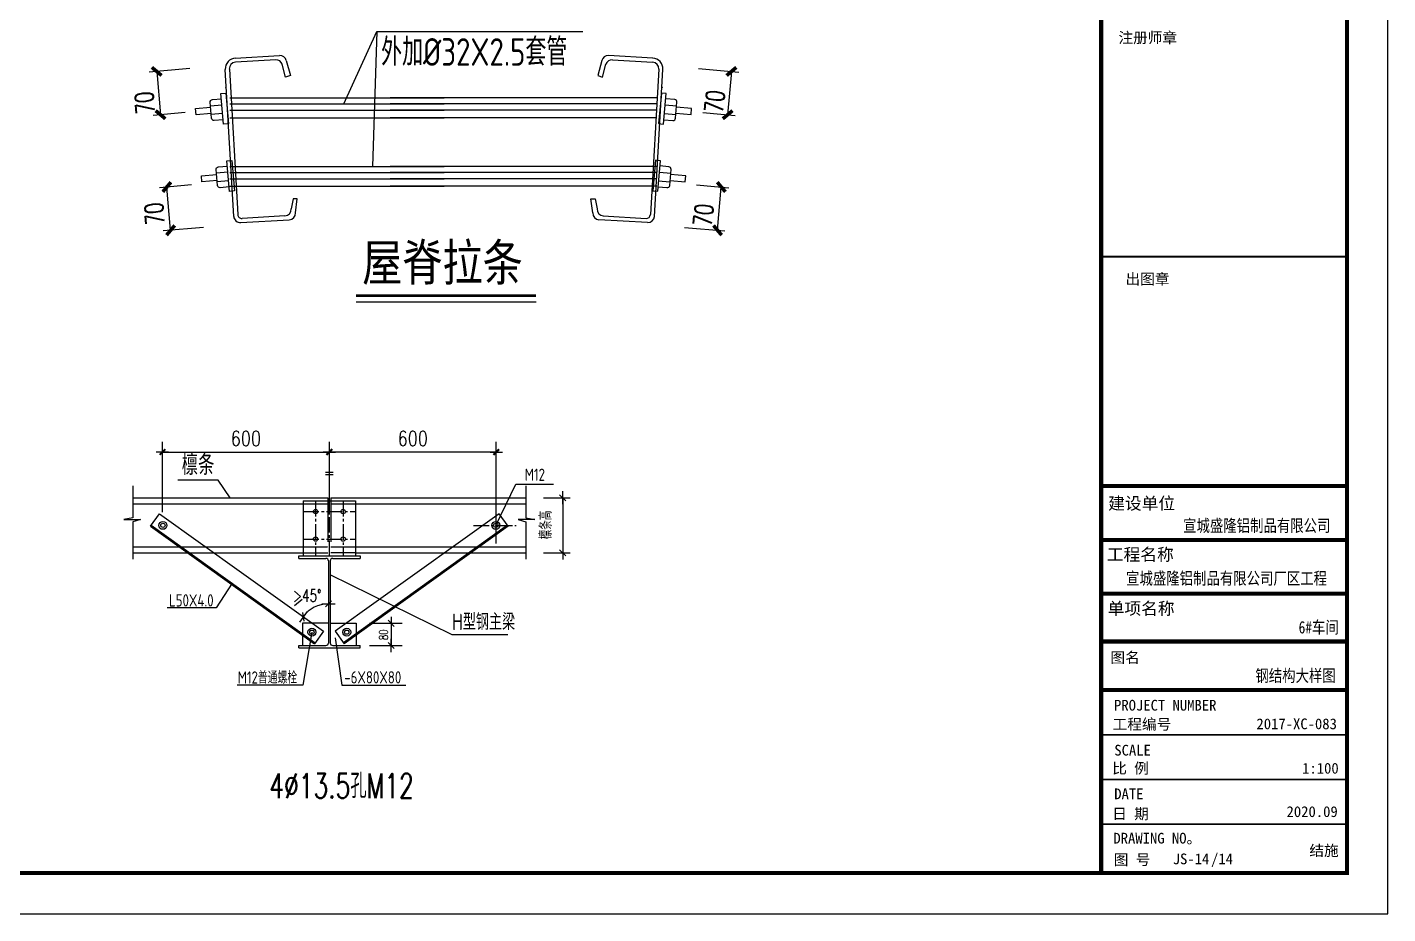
# Model space of a CAD drawing. Extents: x 32461 to 402082, y -617694 to 182569.
# Drawn here: x 100400 to 133673, y -617694 to -595998 of the extents above; entities that cross this region are included whole.
import ezdxf

# ---------------------------------------------------------------- set-up
doc = ezdxf.new("R2010")
doc.units = 0
doc.header["$LTSCALE"] = 1000
doc.header["$MEASUREMENT"] = 0
doc.linetypes.add('CENTER2', pattern=[28.575, 19.05, -3.175, 3.175, -3.175])
doc.linetypes.add('DASHED2', pattern=[0.375, 0.25, -0.125])
doc.layers.get('0').update_dxf_attribs({"linetype": 'CONTINUOUS'})
doc.layers.add('_0', color=7, linetype='CONTINUOUS', lineweight=25)
for name, color, linetype in [('AXIS', 3, 'CONTINUOUS'), ('BX', 7, 'CONTINUOUS'), ('PUB_DIM', 3, 'CONTINUOUS'), ('PUB_TEXT', 7, 'CONTINUOUS'), ('PUB_TITLE', 4, 'CONTINUOUS'), ('TEXT', 7, 'CONTINUOUS'), ('图审改图', 114, 'CONTINUOUS'), ('图框', 4, 'CONTINUOUS'), ('墙线', 2, 'CONTINUOUS'), ('尺寸', 3, 'CONTINUOUS'), ('轴线', 1, 'CENTER2')]:
    doc.layers.add(name, color=color, linetype=linetype)
doc.styles.add('-楷体_GB2312', font='', dxfattribs={"width": 0.8})
doc.styles.add('-黑体', font='simhei.ttf')
doc.styles.add('DIM_FONT', font='SIMPLEX.shx', dxfattribs={"width": 0.8, "bigfont": 'bigfont.shx'})
doc.styles.add('HZ', font='txt', dxfattribs={"width": 0.7, "height": 5, "bigfont": 'STF:宋体'})
doc.styles.add('HZDX', font='txt.shx', dxfattribs={"width": 0.7, "bigfont": 'hzdx.shx'})
doc.styles.add('TSSD_DIMENSION', font='Tssdeng.shx', dxfattribs={"width": 0.8, "bigfont": 'hztxt.shx'})
doc.styles.add('TSSD_REIN', font='atssdeng.shx', dxfattribs={"width": 0.7, "bigfont": 'atssdchn.shx'})
doc.styles.add('宋体', font='')
doc.styles.add('正文', font='romans.shx', dxfattribs={"width": 0.71, "bigfont": 'hztxt.shx'})
doc.styles.add('黑体', font='simhei.ttf', dxfattribs={"width": 0.6, "height": 4.3})
doc.styles.get('-楷体_GB2312').set_extended_font_data('SimSun')
doc.styles.get('宋体').set_extended_font_data('SimSun')

# ---------------------------------------------------------------- blocks, each defined once
blk = doc.blocks.new('_ArchTick')
at = {"color": 0, "linetype": 'ByBlock', "const_width": 0.4}
blk.add_lwpolyline([(-0.5, -0.5), (0.5, 0.5)], dxfattribs=at)
blk = doc.blocks.new('LM')
at = {"layer": 'BX'}
for p, q in [((0.8, 0.77), (2.65, 0.77)), ((0.8, -0.63), (2.65, -0.63))]:
    blk.add_line(p, q, dxfattribs=at)
blk.add_lwpolyline([(0.8, -2.49), (0, -2.49), (0, 2.49), (0.8, 2.49)], close=True, dxfattribs=at)
blk.add_lwpolyline([(0.8, 1.77), (2.25, 1.77, -0.414214), (2.65, 1.37), (2.65, -1.23, -0.414214), (2.25, -1.63), (0.8, -1.63)], format="xyb", dxfattribs=at)
blk.add_lwpolyline([(2.65, 0.57), (5.1, 0.57), (5.1, -0.43), (2.65, -0.43)], dxfattribs=at)

msp = doc.modelspace()

# ---------------------------------------------------------------- linework, layer by layer
for p, q in [((105486, -596756), (106573.4, -596692.7)), ((106478.8, -596799), (105494.6, -596856.2)), ((106718.9, -597221.3), (106637.3, -596905)), ((106734.1, -596812.7), (106837.8, -597181.2)), ((114455.5, -596812.7), (114351.9, -597181.2)), ((114470.7, -597221.3), (114552.3, -596905)), ((115703.6, -596756), (114616.2, -596692.7)), ((114710.8, -596799), (115695.1, -596856.2)), ((105451.8, -600627.7), (105242.8, -597032.1)), ((105343.2, -597026.3), (105550, -600582.3)), ((115846.4, -597026.3), (115639.6, -600582.3)), ((115737.8, -600627.7), (115946.9, -597032.1)), ((105268.2, -597470.2), (105248.1, -597469.4)), ((115921.4, -597470.2), (115941.6, -597469.4)), ((106904, -600200.6), (106852.1, -600445.5)), ((107004.5, -600194.8), (106904, -600200.6)), ((106958.4, -600540.1), (107004.5, -600194.8)), ((114185.2, -600194.8), (114285.6, -600200.6)), ((114231.3, -600540.1), (114185.2, -600194.8)), ((114285.6, -600200.6), (114337.5, -600445.5)), ((105621.9, -600779), (106807, -600710.1)), ((106700.7, -600615.5), (105655.6, -600676.3)), ((115567.7, -600779), (114382.6, -600710.1)), ((114488.9, -600615.5), (115534, -600676.3)), ((103857.9, -606393.9), (103557.9, -606393.9)), ((107639.1, -606393.9), (107939.1, -606393.9)), ((107939.1, -606393.9), (107639.1, -606393.9)), ((111720.3, -606393.9), (112020.3, -606393.9)), ((102980.3, -607216.9), (102980.3, -608006.4)), ((112597.9, -607216.9), (112597.9, -608006.4)), ((102980.3, -607512.6), (107751.6, -607512.6)), ((107751.6, -607512.6), (107751.6, -607587.6)), ((107826.6, -607512.6), (107826.6, -607587.6)), ((107826.6, -607512.6), (112597.9, -607512.6)), ((113570.3, -607587.6), (113420.3, -607437.6)), ((113495.3, -607673.3), (113495.3, -607351.9)), ((107151.6, -607587.6), (108426.6, -607587.6)), ((107151.6, -607587.6), (107151.6, -608937.7)), ((108426.6, -607587.6), (108426.6, -608937.7)), ((102980.3, -608006.4), (102762.2, -608047.2)), ((102762.2, -608047.2), (103171, -608047.2)), ((103171, -608047.2), (102980.3, -608101.7)), ((102980.3, -608101.7), (102980.3, -609013.6)), ((103413.3, -608206.7), (103632.5, -607902.4)), ((103413.3, -608206.7), (107426.9, -611084)), ((103430.8, -608182.3), (107444.4, -611059.6)), ((103632.5, -607902.4), (107646.1, -610779.7)), ((111945.7, -607902.4), (107932.1, -610779.7)), ((112147.4, -608182.3), (108133.8, -611059.6)), ((112164.9, -608206.7), (108151.3, -611084)), ((112164.9, -608206.7), (111945.7, -607902.4)), ((112816, -608047.2), (112407.2, -608047.2)), ((112407.2, -608047.2), (112597.9, -608101.7)), ((112597.9, -608006.4), (112816, -608047.2)), ((112597.9, -608101.7), (112597.9, -609013.6)), ((102980.3, -608862.6), (107151.6, -608862.6)), ((108426.6, -608862.6), (112597.9, -608862.6)), ((113420.3, -608787.6), (113570.3, -608937.7)), ((113495.3, -608701.9), (113495.3, -609023.4)), ((107039.1, -608937.7), (108539.1, -608937.7)), ((107039.1, -608997.7), (107039.1, -608937.7)), ((107039.1, -608997.7), (107706.6, -608997.7)), ((107766.6, -609057.7), (107766.6, -611067.7)), ((107811.6, -609057.7), (107811.6, -611067.7)), ((107871.6, -608997.7), (108539.1, -608997.7)), ((108539.1, -608937.7), (108539.1, -608997.7)), ((107124.3, -610005.4), (106936, -610157.9)), ((107605.9, -610108.2), (107927.3, -610107.9)), ((107691.7, -610183.1), (107841.5, -610033)), ((107244.3, -610293.9), (107056.8, -610555)), ((107133.4, -610319.8), (107167.7, -610529.1)), ((109225.4, -610509.4), (109375.4, -610659.4)), ((109300.4, -610423.7), (109300.4, -610745.1)), ((107766.6, -610584.4), (107130, -610584.4)), ((107130, -610584.4), (107130, -611127.7)), ((107646.1, -610779.7), (107426.9, -611084)), ((107811.6, -610584.4), (108448.2, -610584.4)), ((107932.1, -610779.7), (108151.3, -611084)), ((108448.2, -610584.4), (108448.2, -611127.7)), ((107039.1, -611127.7), (107706.6, -611127.7)), ((107039.1, -611187.7), (107039.1, -611127.7)), ((107039.1, -611187.7), (108539.1, -611187.7)), ((107871.6, -611127.7), (108539.1, -611127.7)), ((108539.1, -611187.7), (108539.1, -611127.7)), ((109375.4, -611202.7), (109225.4, -611052.7)), ((109300.4, -611288.4), (109300.4, -610967))]:
    msp.add_line(p, q)
at = {"ltscale": 100}
msp.add_line((110792.3, -610866.9), (107811.6, -609397.5), dxfattribs=at)
at = {"const_width": 50}
for points in [[(103777.9, -606323.9), (103637.9, -606463.9)], [(107719.1, -606463.9), (107859.1, -606323.9)], [(107859.1, -606323.9), (107719.1, -606463.9)], [(111800.3, -606463.9), (111940.3, -606323.9)]]:
    msp.add_lwpolyline(points, dxfattribs=at)
for centre, radius in [((107451.6, -607850.1), 52.5), ((108126.6, -607850.1), 52.5), ((103717.6, -608187.6), 97.4), ((103717.6, -608187.6), 52.5), ((111860.6, -608187.6), 97.4), ((111860.6, -608187.6), 52.5), ((107451.6, -608525.1), 52.5), ((108126.6, -608525.1), 52.5), ((107362.2, -610802.2), 97.4), ((107362.2, -610802.2), 52.5), ((108216, -610802.2), 97.4), ((108216, -610802.2), 52.5)]:
    msp.add_circle(centre, radius)
for centre, radius, start, end in [((105506, -597018.8), 263.5, 92.31784, 182.90703), ((105503.9, -597016.9), 161, 93.32788, 183.32788), ((106490.5, -596953), 154.5, 18.10111, 94.33051), ((106586.4, -596842.9), 150.8, 11.58316, 94.94332), ((114603.2, -596842.9), 150.8, 85.05668, 168.41684), ((114699.2, -596953), 154.5, 85.66949, 161.89889), ((115683.6, -597018.8), 263.5, 357.09297, 87.68216), ((115685.7, -597016.9), 161, 356.67212, 86.67212), ((106691.4, -600454.8), 161, 273.32788, 3.32788), ((106797.7, -600549.4), 161, 273.32788, 3.32788), ((114392, -600549.4), 161, 176.67212, 266.67212), ((114498.2, -600454.8), 161, 176.67212, 266.67212), ((105612.5, -600618.3), 161, 183.32788, 273.32788), ((105649.8, -600576.5), 100, 183.32788, 273.32788), ((115539.8, -600576.5), 100, 266.67212, 356.67212), ((115577.1, -600618.3), 161, 266.67212, 356.67212), ((107706.6, -609057.7), 60, 0, 90), ((107871.6, -609057.7), 60, 90, 180), ((107706.6, -611067.7), 60, 270, 0), ((107871.6, -611067.7), 60, 180, 270)]:
    msp.add_arc(centre, radius, start, end)
at = {"layer": '_0'}
for p, q in [((106837.8, -597181.2), (106718.9, -597221.3)), ((114351.9, -597181.2), (114470.7, -597221.3))]:
    msp.add_line(p, q, dxfattribs=at)
at = {"layer": 'AXIS'}
for p, q in [((103707.9, -607869.3), (103707.9, -606143.9)), ((107789.1, -607869.3), (107789.1, -606143.9)), ((107789.1, -607869.3), (107789.1, -606143.9)), ((111870.3, -607869.3), (111870.3, -606143.9)), ((103708.9, -606393.9), (107788.1, -606393.9)), ((111869.3, -606393.9), (107790.1, -606393.9))]:
    msp.add_line(p, q, dxfattribs=at)
at = {"layer": 'PUB_DIM'}
for p, q in [((113026.3, -607512.6), (113680.9, -607512.6)), ((113495.3, -607513.7), (113495.3, -608861.6)), ((113026.3, -608862.6), (113680.9, -608862.6)), ((108769.6, -610584.4), (109568.3, -610584.4)), ((109300.4, -610583.3), (109300.4, -610582.2)), ((109300.4, -610584.4), (109300.4, -611127.7)), ((108769.6, -611127.7), (109568.3, -611127.7)), ((109300.4, -611128.8), (109300.4, -611129.8))]:
    msp.add_line(p, q, dxfattribs=at)
at = {"layer": 'PUB_TEXT'}
msp.add_arc((107766.6, -610866.1), 758, 90.08099, 144.28283, dxfattribs=at)
at = {"layer": 'PUB_TITLE'}
msp.add_lwpolyline([(74273.1, -617693.7), (133673.1, -617693.7), (133673.1, -575693.7), (74273.1, -575693.7)], close=True, dxfattribs=at)
at = {"layer": 'PUB_TITLE', "const_width": 100}
msp.add_lwpolyline([(76773.1, -616693.7), (132673.1, -616693.7), (132673.1, -576693.7), (76773.1, -576693.7)], close=True, dxfattribs=at)
at = {"layer": '图审改图', "linetype": 'Continuous'}
for p, q in [((108141.6, -597876.3), (108954.1, -596105.5)), ((108954.1, -596105.5), (113991.5, -596105.5)), ((104375, -597009.6), (103385.7, -597096.2)), ((103567.2, -597080.3), (103659.9, -598139.4)), ((116814.6, -597009.6), (117804, -597096.2)), ((117622.4, -597080.3), (117529.7, -598139.4)), ((105353.5, -597726.5), (110594.8, -597726.5)), ((105353.5, -597876.3), (110594.8, -597876.3)), ((115800.2, -597726.5), (109279.5, -597726.5)), ((115800.2, -597876.3), (109279.5, -597876.3)), ((104264, -598086.6), (103478.3, -598155.3)), ((105353.5, -598027.2), (110594.8, -598027.2)), ((105353.5, -598212.5), (110594.8, -598212.5)), ((115800.2, -598027.2), (109279.5, -598027.2)), ((115800.2, -598212.5), (109279.5, -598212.5)), ((116925.6, -598086.6), (117711.3, -598155.3)), ((105353.5, -599404.6), (110594.8, -599404.6)), ((105353.5, -599554.3), (110594.8, -599554.3)), ((115800.2, -599404.6), (109279.5, -599404.6)), ((115800.2, -599554.3), (109279.5, -599554.3)), ((104418.8, -599856.1), (103633.1, -599924.8)), ((105353.5, -599705.2), (110594.8, -599705.2)), ((105353.5, -599890.6), (110594.8, -599890.6)), ((115800.2, -599705.2), (109279.5, -599705.2)), ((115800.2, -599890.6), (109279.5, -599890.6)), ((116770.8, -599856.1), (117556.5, -599924.8)), ((103907.4, -600968.1), (103814.7, -599908.9)), ((117282.3, -600968.1), (117374.9, -599908.9)), ((104715.2, -600897.4), (103725.8, -600984)), ((116474.4, -600897.4), (117463.8, -600984))]:
    msp.add_line(p, q, dxfattribs=at)
at = {"layer": '图审改图'}
msp.add_line((108954.1, -596105.5), (108841.7, -599404.6), dxfattribs=at)
at = {"layer": '图审改图', "linetype": 'Continuous', "const_width": 70, "elevation": 2197.3}
msp.add_lwpolyline([(108441.9, -602568.2), (112844.1, -602568.2)], dxfattribs=at)
at = {"layer": '图审改图', "linetype": 'Continuous', "elevation": 2197.3}
msp.add_lwpolyline([(108441.9, -602718.2), (112844.1, -602718.2)], dxfattribs=at)
at = {"layer": '图框', "color": 4, "const_width": 98.6}
msp.add_lwpolyline([(126663.8, -576693.7), (132673.1, -576693.7), (132673.1, -616693.7), (126663.8, -616693.7)], close=True, dxfattribs=at)
at = {"layer": '图框', "color": 0, "const_width": 50}
msp.add_lwpolyline([(126663.8, -601611.3), (132673.1, -601611.3)], dxfattribs=at)
at = {"layer": '图框', "color": 4}
for points, const_width in [([(126663.8, -607227.2), (132651.2, -607227.2)], 99.6), ([(126663.8, -608544.2), (132653.1, -608544.2)], 99.6), ([(126663.8, -609858.7), (132673.1, -609858.7)], 99.6), ([(126663.8, -611029.5), (132673.1, -611029.5)], 99.6), ([(126663.8, -612214), (132673.1, -612214)], 99.6), ([(126663.8, -613312.9), (132673.1, -613312.9)], 40.3), ([(126663.8, -614409.8), (132673.1, -614409.8)], 40.3), ([(126663.8, -615498.5), (132673.1, -615498.5)], 40.3)]:
    msp.add_lwpolyline(points, dxfattribs=dict(at, const_width=const_width))
at = {"layer": '墙线'}
for p, q in [((111860.6, -608187.6), (112348.5, -607183.6)), ((112348.5, -607183.6), (113270, -607183.6))]:
    msp.add_line(p, q, dxfattribs=at)
at = {"layer": '尺寸'}
for p, q in [((105068.8, -607079.3), (104080.8, -607079.3)), ((105365.9, -607512.6), (105068.8, -607079.3)), ((105410.8, -609602.9), (105024, -610206.4)), ((105024, -610206.4), (103822.1, -610206.4)), ((107362.2, -610802.2), (107137.3, -612095.7)), ((112153.1, -610866.9), (110792.3, -610866.9)), ((107931.5, -610937.7), (108091.1, -612098)), ((107137.3, -612095.7), (105535, -612095.7)), ((108091.1, -612098), (109658.2, -612098))]:
    msp.add_line(p, q, dxfattribs=at)
msp.add_solid([(105410.6, -609602.9), (105411, -609601.9), (105410.9, -609603)], dxfattribs=at)
at = {"layer": '轴线', "ltscale": 0.02}
for p, q in [((107789.1, -608937.7), (107789.1, -606223.4)), ((107151.6, -607850.1), (108426.6, -607850.1)), ((107451.6, -607587.6), (107451.6, -608937.7)), ((108126.6, -607587.6), (108126.6, -608937.7)), ((111312.6, -608187.6), (112361.5, -608187.6)), ((107151.6, -608525.1), (108426.6, -608525.1))]:
    msp.add_line(p, q, dxfattribs=at)
at = {"layer": '轴线'}
for p, q in [((107696.2, -606885.2), (107882, -606885.2)), ((107696.2, -606940.9), (107882, -606940.9))]:
    msp.add_line(p, q, dxfattribs=at)
at = {"layer": '轴线', "linetype": 'DASHED2', "ltscale": 0.04}
for p, q in [((102980.3, -607662.6), (107751.6, -607662.6)), ((107826.6, -607662.6), (112597.9, -607662.6)), ((102980.3, -608712.6), (107751.6, -608712.6)), ((107826.6, -608712.6), (112597.9, -608712.6))]:
    msp.add_line(p, q, dxfattribs=at)
at = {"layer": '轴线', "linetype": 'DASHED2', "ltscale": 4}
for p, q in [((107751.6, -607587.6), (107751.6, -608862.6)), ((107826.6, -607587.6), (107826.6, -608862.6)), ((107151.6, -608862.6), (107751.6, -608862.6)), ((108426.6, -608862.6), (107826.6, -608862.6))]:
    msp.add_line(p, q, dxfattribs=at)
at = {"layer": '轴线', "ltscale": 50}
msp.add_line((111860.6, -607759.8), (111860.6, -608633.7), dxfattribs=at)

# ---------------------------------------------------------------- block references
at = {"layer": '图审改图', "linetype": 'Continuous'}
for name, p, xscale, yscale, zscale, rotation in [('_ArchTick', (103567.2, -597080.3), 218.7000000001973, 218.6999999976251, 218.7, 95.00000000073244), ('_ArchTick', (117622.4, -597080.3), -218.7000000001973, 218.6999999976251, 218.7, 264.9999999992676), ('LM', (105290, -597986.2), 150.9030000041758, 150.9029999999329, 150.9030000000001, 185.0000000018628), ('LM', (115875.1, -597984.1), -150.9030000041758, 150.9029999999329, 150.9030000000001, 174.9999999981372), ('_ArchTick', (103659.9, -598139.4), 218.7000000001973, 218.6999999976251, 218.7, 275.0000000007324), ('_ArchTick', (117529.7, -598139.4), -218.7000000001973, 218.6999999976251, 218.7, 84.99999999926756), ('LM', (105433.9, -599631), 150.9030000041758, 150.9029999999329, 150.9030000000001, 185.0000000018628), ('LM', (115731.2, -599628.9), -150.9030000041758, 150.9029999999329, 150.9030000000001, 174.9999999981372), ('_ArchTick', (103814.7, -599908.9), -218.7000000002766, 218.6999999976251, 218.7, 274.9999999925716), ('_ArchTick', (117374.9, -599908.9), 218.7000000002868, 218.6999999976251, 218.7, 85.00000000739799), ('_ArchTick', (103907.4, -600968.1), -218.7000000002868, 218.6999999976251, 218.7, 94.99999999260206), ('_ArchTick', (117282.3, -600968.1), 218.7000000002868, 218.6999999976251, 218.7, 265.000000007398)]:
    msp.add_blockref(name, p, dxfattribs=dict(at, xscale=xscale, yscale=yscale, zscale=zscale, rotation=rotation))

# ---------------------------------------------------------------- texts
at = {"style": '正文', "width": 0.71}
for s, height, p in [('檩条高', 300.01, (113227.1, -608529.3)), ('80', 214.29, (109221.6, -610995.8))]:
    msp.add_text(s, height=height, rotation=90, dxfattribs=at).set_placement(p)
msp.add_text('>45°', height=300.01, dxfattribs=at).set_placement((106903.3, -610055.8))
at = {"layer": 'AXIS', "color": 7, "style": 'DIM_FONT', "width": 0.8}
for p in [(105378.2, -606243.9), (109459.4, -606243.9)]:
    msp.add_text('600', height=360, dxfattribs=at).set_placement(p)
at = {"layer": 'PUB_TEXT'}
for s, height, style, width, p in [('檩条', 500, 'TSSD_DIMENSION', 0.8, (104178.8, -606956.3)), ('M12', 300.01, 'TSSD_DIMENSION', 0.8, (112568, -607098.9)), ('L50X4.0', 300.01, 'TSSD_DIMENSION', 0.8, (103867, -610174.1)), ('H型钢主梁', 400, 'TSSD_DIMENSION', 0.8, (110789.5, -610750.4)), ('M12普通螺栓', 300.01, 'TSSD_DIMENSION', 0.8, (105548.1, -612060.9)), ('-6X80X80', 300.01, 'TSSD_DIMENSION', 0.8, (108153.7, -612057.5)), ('4%%C13.5孔M12', 600, 'HZ', 0.7, (106322.6, -614862.6))]:
    msp.add_text(s, height=height, dxfattribs=dict(at, style=style, width=width)).set_placement(p)
at = {"layer": 'TEXT', "color": 3, "style": '-黑体', "width": 0.8}
for s, p in [('宣城盛隆铝制品有限公司', (128667.5, -608344.3)), ('宣城盛隆铝制品有限公司厂区工程', (127273.3, -609635.2)), ('6#车间', (131492.8, -610832.1)), ('钢结构大样图', (130435.4, -612016.7))]:
    msp.add_text(s, height=300.15, dxfattribs=at).set_placement(p)
at = {"layer": '图审改图', "width": 0.8}
for s, height, style, p in [('外加%%C32X2.5套管', 675, 'TSSD_REIN', (109054.1, -596941.4)), ('屋脊拉条', 900, '-楷体_GB2312', (108591.7, -602205, 2197.3))]:
    msp.add_text(s, height=height, dxfattribs=dict(at, style=style)).set_placement(p)
at = {"layer": '图审改图', "linetype": 'Continuous', "char_height": 450, "attachment_point": 5, "style": 'HZDX'}
for insert, rotation in [((103274, -597849.7), 95), ((117214.1, -597814.1), 85), ((103513.6, -600563.1), 95), ((116937.6, -600592.5), 85)]:
    msp.add_mtext('70', dxfattribs=dict(at, insert=insert, rotation=rotation))
at = {"layer": '图框', "color": 4}
for s, height, style, p in [('注册师章', 262.94, '黑体', (127085.7, -596384.8)), ('出图章', 262.94, '黑体', (127259, -602291.7)), ('建设单位', 300, '黑体', (126835.5, -607799.9)), ('工程名称', 300, '黑体', (126802.3, -609051.4)), ('单项名称', 300, '黑体', (126822.3, -610372.4)), ('图名', 262.94, '黑体', (126891.5, -611554.5)), ('工程编号', 262.94, '黑体', (126943, -613185.8)), ('2017-XC-083', 262.944, '宋体', (130461.3, -613176.7)), ('SCALE', 262.94, '黑体', (126984.8, -613821.4)), ('比 例', 262.94, '黑体', (126934.1, -614264.3)), ('1:100', 262.94, '宋体', (131577.8, -614263.3)), ('DATE', 262.94, '黑体', (126983.5, -614890)), ('日 期', 262.94, '黑体', (126934.1, -615377.1)), ('2020.09', 262.94, '宋体', (131197.2, -615324.8)), ('DRAWING NO。', 262.944, '黑体', (126962.7, -615974.7)), ('图 号', 262.94, '黑体', (126971.4, -616499.7))]:
    msp.add_text(s, height=height, dxfattribs=dict(at, style=style)).set_placement(p)
at = {"layer": '图框', "color": 0, "style": '黑体'}
msp.add_text('PROJECT NUMBER', height=262.944, dxfattribs=at).set_placement((126978.4, -612721))
at = {"layer": '图框', "color": 3, "style": '宋体'}
for s, p in [('/14', (129351.4, -616481.4)), ('结施', (131755, -616277.2)), ('JS-14', (128413.6, -616481.4))]:
    msp.add_text(s, height=262.94, dxfattribs=at).set_placement(p)

doc.saveas('drawing.dxf')
